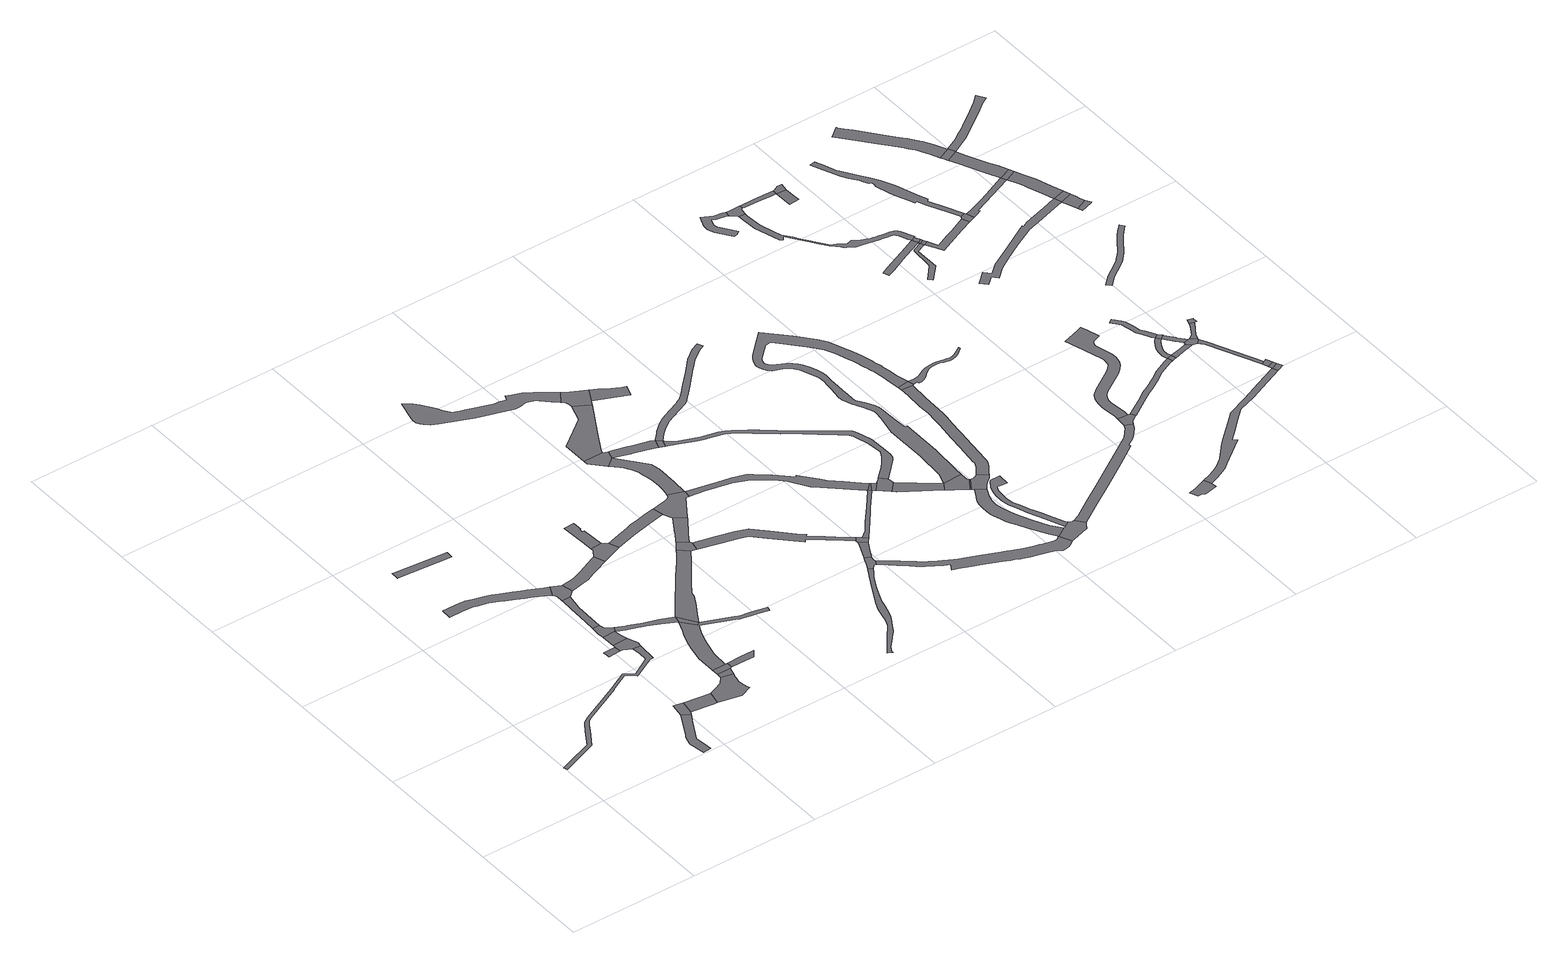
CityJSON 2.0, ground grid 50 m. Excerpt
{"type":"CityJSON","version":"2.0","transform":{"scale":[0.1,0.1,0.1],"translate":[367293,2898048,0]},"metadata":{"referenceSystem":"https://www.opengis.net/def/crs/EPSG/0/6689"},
"CityObjects":{
"road1":{"type":"Road","attributes":{"function":"9020","RoadStructureAttribute.sectionType":"1"},"geometry":[{"type":"MultiSurface","lod":"1","boundaries":[[[0,1,2,3,4,5,6,7,8,9,10,11,12,13,14,15,16,17,18,19,20,21,22,23,24,25,26,27,28,29,30]]]}]},
"road2":{"type":"Road","attributes":{"function":"9020","RoadStructureAttribute.sectionType":"1"},"geometry":[{"type":"MultiSurface","lod":"1","boundaries":[[[31,32,33,34,35,36,37,38,39,40,41,42,43,44,45]]]}]},
"road3":{"type":"Road","attributes":{"function":"9020","RoadStructureAttribute.sectionType":"9"},"geometry":[{"type":"MultiSurface","lod":"1","boundaries":[[[46,47,45,44,48,49]]]}]},
"road4":{"type":"Road","attributes":{"function":"9020","RoadStructureAttribute.sectionType":"1"},"geometry":[{"type":"MultiSurface","lod":"1","boundaries":[[[48,50,51,52,53,49]]]}]},
"road5":{"type":"Road","attributes":{"function":"9020","RoadStructureAttribute.sectionType":"1"},"geometry":[{"type":"MultiSurface","lod":"1","boundaries":[[[54,55,56,57,58,59,60,61,62,63,64,65,66,67,68,69,70,71,72,73,74,75,76,77,78,79,80,81,82,83,84]]]}]},
"road6":{"type":"Road","attributes":{"function":"9020","RoadStructureAttribute.sectionType":"9"},"geometry":[{"type":"MultiSurface","lod":"1","boundaries":[[[85,86,87,88,89,90]]]}]},
"road7":{"type":"Road","attributes":{"function":"9020","RoadStructureAttribute.sectionType":"9"},"geometry":[{"type":"MultiSurface","lod":"1","boundaries":[[[91,92,93,94]]]}]},
"road8":{"type":"Road","attributes":{"function":"9020","RoadStructureAttribute.sectionType":"9"},"geometry":[{"type":"MultiSurface","lod":"1","boundaries":[[[95,91,94,96,0,30,97,98,99]]]}]},
"road9":{"type":"Road","attributes":{"function":"9020","RoadStructureAttribute.sectionType":"1"},"geometry":[{"type":"MultiSurface","lod":"1","boundaries":[[[98,100,101,102,103,99]]]}]},
"road10":{"type":"Road","attributes":{"function":"9020","RoadStructureAttribute.sectionType":"9"},"geometry":[{"type":"MultiSurface","lod":"1","boundaries":[[[104,105,52,51,106,107,108,109,110,111,112,113,114,115,116,117,118,119]]]}]},
"road11":{"type":"Road","attributes":{"function":"9020","RoadStructureAttribute.sectionType":"9"},"geometry":[{"type":"MultiSurface","lod":"1","boundaries":[[[120,102,101,121,122,123,124,125,126]]]}]},
"road12":{"type":"Road","attributes":{"function":"9020","RoadStructureAttribute.sectionType":"1"},"geometry":[{"type":"MultiSurface","lod":"1","boundaries":[[[125,127,128,129,130,131,132,126]]]}]},
"road13":{"type":"Road","attributes":{"function":"9020","RoadStructureAttribute.sectionType":"1"},"geometry":[{"type":"MultiSurface","lod":"1","boundaries":[[[118,133,134,135,136,119]]]}]},
"road14":{"type":"Road","attributes":{"function":"9020","RoadStructureAttribute.sectionType":"9"},"geometry":[{"type":"MultiSurface","lod":"1","boundaries":[[[137,138,139,140,141,135,134,142]]]}]},
"road15":{"type":"Road","attributes":{"function":"9020","RoadStructureAttribute.sectionType":"9"},"geometry":[{"type":"MultiSurface","lod":"1","boundaries":[[[69,68,143,144,145,129,128,146,147]]]}]},
"road16":{"type":"Road","attributes":{"function":"9020","RoadStructureAttribute.sectionType":"1"},"geometry":[{"type":"MultiSurface","lod":"1","boundaries":[[[148,149,150,151,152,121,101,153,154,155,156,157,158,159]]]}]},
"road17":{"type":"Road","attributes":{"function":"9020","RoadStructureAttribute.sectionType":"9"},"geometry":[{"type":"MultiSurface","lod":"1","boundaries":[[[160,161,162,163,137,142]]]}]},
"road18":{"type":"Road","attributes":{"function":"9020","RoadStructureAttribute.sectionType":"1"},"geometry":[{"type":"MultiSurface","lod":"1","boundaries":[[[146,164,165,166,167,168,169,170,171,172,173,174,175,176,177,178,179,147]]]}]},
"road19":{"type":"Road","attributes":{"function":"9020","RoadStructureAttribute.sectionType":"9"},"geometry":[{"type":"MultiSurface","lod":"1","boundaries":[[[180,181,148,159]]]}]},
"road20":{"type":"Road","attributes":{"function":"9020","RoadStructureAttribute.sectionType":"1"},"geometry":[{"type":"MultiSurface","lod":"1","boundaries":[[[182,183,184,185,186,187,188,189,190,140,139,191,192,193,194,195,196,197,198,199,200,201,202,203,204,205,206,207,208,209,181,180,159]]]}]},
"road21":{"type":"Road","attributes":{"function":"9020","RoadStructureAttribute.sectionType":"9"},"geometry":[{"type":"MultiSurface","lod":"1","boundaries":[[[210,211,171,170,212,213,214,215,216,217]]]}]},
"road22":{"type":"Road","attributes":{"function":"9020","RoadStructureAttribute.sectionType":"1"},"geometry":[{"type":"MultiSurface","lod":"1","boundaries":[[[218,219,220,221,222,223,224,225,226,227,228,148,181,229,230,231,232,233,234,235,236,237,238,239]]]}]},
"road23":{"type":"Road","attributes":{"function":"9020","RoadStructureAttribute.sectionType":"9"},"geometry":[{"type":"MultiSurface","lod":"1","boundaries":[[[240,241,242,243,244,245,246,210,217]]]}]},
"road24":{"type":"Road","attributes":{"function":"9020","RoadStructureAttribute.sectionType":"1"},"geometry":[{"type":"MultiSurface","lod":"1","boundaries":[[[247,248,249,250,251,252,253,254,255,256,216,215]]]}]},
"road25":{"type":"Road","attributes":{"function":"9020","RoadStructureAttribute.sectionType":"9"},"geometry":[{"type":"MultiSurface","lod":"1","boundaries":[[[257,258,259,218,239,260]]]}]},
"road26":{"type":"Road","attributes":{"function":"9020","RoadStructureAttribute.sectionType":"1"},"geometry":[{"type":"MultiSurface","lod":"1","boundaries":[[[261,262,263,264,259,258,265,266,267]]]}]},
"road27":{"type":"Road","attributes":{"function":"9020","RoadStructureAttribute.sectionType":"1"},"geometry":[{"type":"MultiSurface","lod":"1","boundaries":[[[268,269,270,271,272,273,274,275,276,277,278,279,280,281,282,283,284,285,286,287,288,289,290,291,292,293,294,295,296,297,298,299,300,301,302,303]]]}]},
"road28":{"type":"Road","attributes":{"function":"9020","RoadStructureAttribute.sectionType":"9"},"geometry":[{"type":"MultiSurface","lod":"1","boundaries":[[[304,305,306,307,308,250,249,261,267,309,310,311,312]]]}]},
"road29":{"type":"Road","attributes":{"function":"9020","RoadStructureAttribute.sectionType":"1"},"geometry":[{"type":"MultiSurface","lod":"1","boundaries":[[[313,314,315,316,317,318,319,320,321,322,323,324,325,326,327,328,329,330,331,332,333,334,257,260]]]}]},
"road30":{"type":"Road","attributes":{"function":"9020","RoadStructureAttribute.sectionType":"9"},"geometry":[{"type":"MultiSurface","lod":"1","boundaries":[[[335,336,337,338,339,340]]]}]},
"road31":{"type":"Road","attributes":{"function":"9020","RoadStructureAttribute.sectionType":"1"},"geometry":[{"type":"MultiSurface","lod":"1","boundaries":[[[341,342,343,344,345,346,347,348,349,350,351,352,353,354,355,356,357,358,359,360,361,362,363,364,365,366,367,368,369,370,371,372,373,374,375]]]}]},
"road32":{"type":"Road","attributes":{"function":"9020","RoadStructureAttribute.sectionType":"1"},"geometry":[{"type":"MultiSurface","lod":"1","boundaries":[[[376,377,378,379,337,336,380,381,382,383,384,385,386,387,388,389,390,391,392,393,394,395,396,312,311,397]]]}]},
"road33":{"type":"Road","attributes":{"function":"9020","RoadStructureAttribute.sectionType":"9"},"geometry":[{"type":"MultiSurface","lod":"1","boundaries":[[[302,398,399,400,401,402,403,404,405,406,407,408,303]]]}]},
"road34":{"type":"Road","attributes":{"function":"9020","RoadStructureAttribute.sectionType":"1"},"geometry":[{"type":"MultiSurface","lod":"1","boundaries":[[[409,410,411,412,340,339,413,414,415]]]}]},
"road35":{"type":"Road","attributes":{"function":"9020","RoadStructureAttribute.sectionType":"1"},"geometry":[{"type":"MultiSurface","lod":"1","boundaries":[[[416,417,418,419,420,338,337,421,422,423,424,425]]]}]},
"road36":{"type":"Road","attributes":{"function":"9020","RoadStructureAttribute.sectionType":"1"},"geometry":[{"type":"MultiSurface","lod":"1","boundaries":[[[426,427,405,404,428,429,430,431]]]}]},
"road37":{"type":"Road","attributes":{"function":"9020","RoadStructureAttribute.sectionType":"9"},"geometry":[{"type":"MultiSurface","lod":"1","boundaries":[[[432,433,325,324,426,431,434,435]]]}]},
"road38":{"type":"Road","attributes":{"function":"9020","RoadStructureAttribute.sectionType":"9"},"geometry":[{"type":"MultiSurface","lod":"1","boundaries":[[[436,437,425,424,438,439]]]}]},
"road39":{"type":"Road","attributes":{"function":"9020","RoadStructureAttribute.sectionType":"9"},"geometry":[{"type":"MultiSurface","lod":"1","boundaries":[[[440,441,442,443,375,374,444,445,409,415]]]}]},
"road40":{"type":"Road","attributes":{"function":"9020","RoadStructureAttribute.sectionType":"1"},"geometry":[{"type":"MultiSurface","lod":"1","boundaries":[[[446,447,448,449,450,451,452,453,454,455,456,457,458,459,460,461,462,311,310,463,464,465,466,467,468,469,470,471,472,473,474]]]}]},
"road41":{"type":"Road","attributes":{"function":"9020","RoadStructureAttribute.sectionType":"1"},"geometry":[{"type":"MultiSurface","lod":"1","boundaries":[[[475,476,477,478,479,480,446,481,482,483,484,485,486,432,435]]]}]},
"road42":{"type":"Road","attributes":{"function":"9020","RoadStructureAttribute.sectionType":"1"},"geometry":[{"type":"MultiSurface","lod":"1","boundaries":[[[487,488,489,490,491,492,442,441]]]}]},
"road43":{"type":"Road","attributes":{"function":"9020","RoadStructureAttribute.sectionType":"1"},"geometry":[{"type":"MultiSurface","lod":"1","boundaries":[[[493,494,495,496,497,498,499,500,501,502,503,504,505,506,507,508,509,510,511,512,513,514,515,516,517,402,401,518,519,520,521,522,523,524,525,526,527,528,529,530,531,532,533,534,535,536,537,538,539,540,541,542,543,544,545,546]]]}]},
"road44":{"type":"Road","attributes":{"function":"9020","RoadStructureAttribute.sectionType":"1"},"geometry":[{"type":"MultiSurface","lod":"1","boundaries":[[[547,548,549,550,551,552,553,554,555,556,557,558,559,560,561,562,563,564,565,566,567,568,569,570,571,572,573,574,575,576,577,436,439,578,579,580,581,582,583,584,585,586,587,588,589,590,591,592,593,594,595,596,597,598,599,600,601,602,603,604,605,606,607,608,609,610]]]}]},
"road45":{"type":"Road","attributes":{"function":"9020","RoadStructureAttribute.sectionType":"9"},"geometry":[{"type":"MultiSurface","lod":"1","boundaries":[[[447,446,480,611,612]]]}]},
"road46":{"type":"Road","attributes":{"function":"9020","RoadStructureAttribute.sectionType":"1"},"geometry":[{"type":"MultiSurface","lod":"1","boundaries":[[[611,613,614,612]]]}]},
"road47":{"type":"Road","attributes":{"function":"9020","RoadStructureAttribute.sectionType":"1"},"geometry":[{"type":"MultiSurface","lod":"1","boundaries":[[[436,615,616,617,618,619,620,621,622,623,624,625,626,627,628,629,630,631,632,633,634,635,636,637,638,639,640,641,642,643,644,645,646,647,648,649,437]]]}]},
"road48":{"type":"Road","attributes":{"function":"9020","RoadStructureAttribute.sectionType":"9"},"geometry":[{"type":"MultiSurface","lod":"1","boundaries":[[[650,651,614,613,652,653,610,609]]]}]},
"road49":{"type":"Road","attributes":{"function":"9020","RoadStructureAttribute.sectionType":"1"},"geometry":[{"type":"MultiSurface","lod":"1","boundaries":[[[654,653,652,655,656,657,658]]]}]},
"road50":{"type":"Road","attributes":{"function":"9020","RoadStructureAttribute.sectionType":"1"},"geometry":[{"type":"MultiSurface","lod":"1","boundaries":[[[659,660,661,662,663,664,665,666,667,668,669,670,671,672,673,674,675,676,677,678,679,680,681,682,683,684,685,686,687,688,689,690,691,493]]]}]},
"road51":{"type":"Road","attributes":{"function":"9020","RoadStructureAttribute.sectionType":"9"},"geometry":[{"type":"MultiSurface","lod":"1","boundaries":[[[692,693,694,695,658,657,696,697,698]]]}]},
"road52":{"type":"Road","attributes":{"function":"9020","RoadStructureAttribute.sectionType":"1"},"geometry":[{"type":"MultiSurface","lod":"1","boundaries":[[[697,699,700,698]]]}]},
"road53":{"type":"Road","attributes":{"function":"9020","RoadStructureAttribute.sectionType":"9"},"geometry":[{"type":"MultiSurface","lod":"1","boundaries":[[[701,702,703,704,705,706,707,708,709,710,711,659,493,546]]]}]},
"road54":{"type":"Road","attributes":{"function":"9020","RoadStructureAttribute.sectionType":"9"},"geometry":[{"type":"MultiSurface","lod":"1","boundaries":[[[708,712,713,714,715,716,717,718,719,720,721,722,723,724,725,726,727,728,729,730,731,732,733,734,735,736,737,738,709]]]}]},
"road55":{"type":"Road","attributes":{"function":"9020","RoadStructureAttribute.sectionType":"9"},"geometry":[{"type":"MultiSurface","lod":"1","boundaries":[[[669,668,739,740,741,742,743,744,745,746,747,748,749,700,699,750]]]}]},
"road56":{"type":"Road","attributes":{"function":"9020","RoadStructureAttribute.sectionType":"1"},"geometry":[{"type":"MultiSurface","lod":"1","boundaries":[[[695,751,752,753,754,755,756,757,758,759,760,761,762,763,764,765,766,767,768,769,770,771,772,773,774,775,776,777,778,779,780,781,782,783,784,785,786,787,788,789,790,791,792,793,794,795,796,797,798,799,800,801,802,803,804,805,806,807,808,809,810,811,812,813,814,815,816,817,818,819,820,821,822,823,824,825,826,827,828,829,830,831,832,833,834,835,836,837,838,839,840,841,842,843,844,845,658]]]}]},
"road57":{"type":"Road","attributes":{"function":"9020","RoadStructureAttribute.sectionType":"1"},"geometry":[{"type":"MultiSurface","lod":"1","boundaries":[[[846,847,848,849,850,851,852,853,854,855,856,857,858,859,860,861,862,863,864,865,866,867,868,869,870,871,872,873,874,875,876,744,743]]]}]},
"road58":{"type":"Road","attributes":{"function":"9020","RoadStructureAttribute.sectionType":"9"},"geometry":[{"type":"MultiSurface","lod":"1","boundaries":[[[861,877,800,799,878,862]]]}]},
"road59":{"type":"Road","attributes":{"function":"9020","RoadStructureAttribute.sectionType":"1"},"geometry":[{"type":"MultiSurface","lod":"1","boundaries":[[[879,880,881,882,883,884,885,886,887,888,889,890,891,892,893,894,895,896,706,705]]]}]},
"road60":{"type":"Road","attributes":{"function":"9020","RoadStructureAttribute.sectionType":"9"},"geometry":[{"type":"MultiSurface","lod":"1","boundaries":[[[897,898,899,900,901,902,903,904,905,906,907,908,909,910,911,912,913,914,915,916,917,918,919,920,921,922,923,924,925,926,927,928,929,930,931,932,800,877]]]}]},
"road61":{"type":"Road","attributes":{"function":"9020","RoadStructureAttribute.sectionType":"9"},"geometry":[{"type":"MultiSurface","lod":"1","boundaries":[[[933,934,935,936,937,938,939,940,941,942,943,944,945,946]]]}]},
"road62":{"type":"Road","attributes":{"function":"9020","RoadStructureAttribute.sectionType":"9"},"geometry":[{"type":"MultiSurface","lod":"1","boundaries":[[[947,948,949,888,887,950,951,952,953,954]]]}]},
"road63":{"type":"Road","attributes":{"function":"9020","RoadStructureAttribute.sectionType":"9"},"geometry":[{"type":"MultiSurface","lod":"1","boundaries":[[[955,956,957,958,959,960,961,962,963,964,965,966,967,968,969,970,971,972,973]]]}]},
"road64":{"type":"Road","attributes":{"function":"9020","RoadStructureAttribute.sectionType":"9"},"geometry":[{"type":"MultiSurface","lod":"1","boundaries":[[[974,975,976,977,978,979,980,981,982,955,973]]]}]},
"road65":{"type":"Road","attributes":{"function":"9020","RoadStructureAttribute.sectionType":"1"},"geometry":[{"type":"MultiSurface","lod":"1","boundaries":[[[947,983,984,985,986,987,988,989,990,991,992,993,994,995,996,997,998,999,1000,1001,1002,1003,1004,1005,1006,1007,1008,1009,1010,1011,1012,1013,1014,1015,1016,1017,1018,1019,1020,1021,1022,1023,948]]]}]},
"road66":{"type":"Road","attributes":{"function":"9020","RoadStructureAttribute.sectionType":"1"},"geometry":[{"type":"MultiSurface","lod":"1","boundaries":[[[1024,1025,1026,1027,1028,1029,1030,1031,1032,1033,954,953,1034,1035,1036,1037,1038,1039,1040,1041,1042,1043]]]}]},
"road67":{"type":"Road","attributes":{"function":"9020","RoadStructureAttribute.sectionType":"1"},"geometry":[{"type":"MultiSurface","lod":"1","boundaries":[[[945,1044,1045,1046,1047,1048,1049,1050,1051,1052,1053,1054,1055,1056,1057,1058,1059,1060,1061,1062,1063,1064,1065,1066,1067,1068,1069,1070,1071,1072,1073,1074,946]]]}]},
"road68":{"type":"Road","attributes":{"function":"9020","RoadStructureAttribute.sectionType":"1"},"geometry":[{"type":"MultiSurface","lod":"1","boundaries":[[[980,1075,1076,1077,1078,1079,1080,1081,1082,1083,981]]]}]},
"road69":{"type":"Road","attributes":{"function":"9020","RoadStructureAttribute.sectionType":"1"},"geometry":[{"type":"MultiSurface","lod":"1","boundaries":[[[1084,1085,1086,1087,1088,1089,1090,1091,1092,1093,1094,1095,1096,1097,1098,1099,1100,1101,1102,1103,1104,1105,1106,1107,1108,1109,1110,1111,1112,1113,1114,975,974,1115,1116,1117,1118,1119,1120,1121,1122,1123,1124,1125,1126,1127,1128,1129,1130,1131,1132,1133,1134,1135,1136,1137,1138,1139,1140,1141,1142,1143,1144,1145,1146]]]}]},
"road70":{"type":"Road","attributes":{"function":"9020","RoadStructureAttribute.sectionType":"9"},"geometry":[{"type":"MultiSurface","lod":"1","boundaries":[[[1147,1148,1149,1150,1151,1152,1153,1154,1155,1156,1157,1145]]]}]},
"road71":{"type":"Road","attributes":{"function":"9020","RoadStructureAttribute.sectionType":"9"},"geometry":[{"type":"MultiSurface","lod":"1","boundaries":[[[1158,1159,1160,1161,1162,1163,1164,1165,1166,1167,1168,1169,1170]]]}]},
"road72":{"type":"Road","attributes":{"function":"9020","RoadStructureAttribute.sectionType":"9"},"geometry":[{"type":"MultiSurface","lod":"1","boundaries":[[[1079,1171,1172,1173,1174,1175]]]}]},
"road73":{"type":"Road","attributes":{"function":"9020","RoadStructureAttribute.sectionType":"9"},"geometry":[{"type":"MultiSurface","lod":"1","boundaries":[[[1176,1080,1079,1175,1177,1178]]]}]},
"road74":{"type":"Road","attributes":{"function":"9020","RoadStructureAttribute.sectionType":"9"},"geometry":[{"type":"MultiSurface","lod":"1","boundaries":[[[1024,1043,1179,1180,1181]]]}]},
"road75":{"type":"Road","attributes":{"function":"9020","RoadStructureAttribute.sectionType":"1"},"geometry":[{"type":"MultiSurface","lod":"1","boundaries":[[[1146,1145,1157,1182]]]}]},
"road76":{"type":"Road","attributes":{"function":"9020","RoadStructureAttribute.sectionType":"1"},"geometry":[{"type":"MultiSurface","lod":"1","boundaries":[[[1183,1182,1157,1184,1185,1170]]]}]},
"road77":{"type":"Road","attributes":{"function":"9020","RoadStructureAttribute.sectionType":"9"},"geometry":[{"type":"MultiSurface","lod":"1","boundaries":[[[1169,1186,1183,1170]]]}]},
"road78":{"type":"Road","attributes":{"function":"9020","RoadStructureAttribute.sectionType":"9"},"geometry":[{"type":"MultiSurface","lod":"1","boundaries":[[[1024,1181,1187,1188,1189,1190,1191,1192,1193,1194,1195,1196,1197,1198,1199,1200,1201,1202,1203,1204,1205,1206]]]}]},
"road79":{"type":"Road","attributes":{"function":"9020","RoadStructureAttribute.sectionType":"9"},"geometry":[{"type":"MultiSurface","lod":"1","boundaries":[[[1207,1208,1209,1210,1211,1212,1213,1214,1215,1216,1217,1218,1219,1220,1221,1197,1222]]]}]},
"road80":{"type":"Road","attributes":{"function":"9020","RoadStructureAttribute.sectionType":"1"},"geometry":[{"type":"MultiSurface","lod":"1","boundaries":[[[1223,1224,1181,1180,1225,1226,1227,1228]]]}]},
"road81":{"type":"Road","attributes":{"function":"9020","RoadStructureAttribute.sectionType":"9"},"geometry":[{"type":"MultiSurface","lod":"1","boundaries":[[[1197,1196,1229,1222]]]}]},
"road82":{"type":"Road","attributes":{"function":"9020","RoadStructureAttribute.sectionType":"1"},"geometry":[{"type":"MultiSurface","lod":"1","boundaries":[[[1230,1231,1232,1233,1234,1235,1236,1237,1238,1239,1240,1186,1169]]]}]},
"road83":{"type":"Road","attributes":{"function":"9020","RoadStructureAttribute.sectionType":"9"},"geometry":[{"type":"MultiSurface","lod":"1","boundaries":[[[1241,1242,1243,1244,1245,1246,1247,1248,1229,1196,1249,1250]]]}]},
"road84":{"type":"Road","attributes":{"function":"9020","RoadStructureAttribute.sectionType":"9"},"geometry":[{"type":"MultiSurface","lod":"1","boundaries":[[[1243,1228,1227,1251,1252,1253,1254,1244]]]}]},
"road85":{"type":"Road","attributes":{"function":"9020","RoadStructureAttribute.sectionType":"1"},"geometry":[{"type":"MultiSurface","lod":"1","boundaries":[[[1251,1255,1256,1257,1258,1252]]]}]},
"road86":{"type":"Road","attributes":{"function":"9020","RoadStructureAttribute.sectionType":"1"},"geometry":[{"type":"MultiSurface","lod":"1","boundaries":[[[1259,1260,1261,1254,1253,1262,1263,1264,1265]]]}]},
"road87":{"type":"Road","attributes":{"function":"9020","RoadStructureAttribute.sectionType":"1"},"geometry":[{"type":"MultiSurface","lod":"1","boundaries":[[[1266,1267,1268,1269,1270,1271,1272,1273,1274,1275,1276,1277,1278,1279,1280,1281,1282,1283,1284,1285,1286,1287,1288,1289,1290,1291,1292,1293,1294,1295,1296,1297,1298,1299,1300,1301,1302,1303,1304,1305]]]}]},
"road88":{"type":"Road","attributes":{"function":"9020","RoadStructureAttribute.sectionType":"9"},"geometry":[{"type":"MultiSurface","lod":"1","boundaries":[[[1306,1307,1257,1256,1308,1309]]]}]},
"road89":{"type":"Road","attributes":{"function":"9020","RoadStructureAttribute.sectionType":"1"},"geometry":[{"type":"MultiSurface","lod":"1","boundaries":[[[1308,1310,1057,1311,1312,1309]]]}]},
"road90":{"type":"Road","attributes":{"function":"9020","RoadStructureAttribute.sectionType":"9"},"geometry":[{"type":"MultiSurface","lod":"1","boundaries":[[[1057,1056,1313,1314,1315,1311]]]}]},
"road91":{"type":"Road","attributes":{"function":"9020","RoadStructureAttribute.sectionType":"9"},"geometry":[{"type":"MultiSurface","lod":"1","boundaries":[[[1316,1317,1318,1319,1320,1259,1265]]]}]},
"road92":{"type":"Road","attributes":{"function":"9020","RoadStructureAttribute.sectionType":"9"},"geometry":[{"type":"MultiSurface","lod":"1","boundaries":[[[1321,1322,1323,1324,1325,1326,1327,1328,1329,1330,1331,1332,1333,1334,1335,1336,1337,1338,1339,1340,1341,1342,1343,1344,1345]]]}]},
"road93":{"type":"Road","attributes":{"function":"9020","RoadStructureAttribute.sectionType":"9"},"geometry":[{"type":"MultiSurface","lod":"1","boundaries":[[[1234,1346,1347,1348,1266,1305,1235]]]}]},
"road94":{"type":"Road","attributes":{"function":"9020","RoadStructureAttribute.sectionType":"1"},"geometry":[{"type":"MultiSurface","lod":"1","boundaries":[[[1349,1350,1351,1352,1347,1346,1353,1354,1355,1356,1357,1358,1359,1360]]]}]},
"road95":{"type":"Road","attributes":{"function":"9020","RoadStructureAttribute.sectionType":"1"},"geometry":[{"type":"MultiSurface","lod":"1","boundaries":[[[1361,1362,1363,1364,1365,1366,1367,1368,1369,1370,1371,1372,1373,1374,1375,1376,1377,1378,1379,1380,1381,1382,1383,1384,1385,1386]]]}]},
"road96":{"type":"Road","attributes":{"function":"9020","RoadStructureAttribute.sectionType":"1"},"geometry":[{"type":"MultiSurface","lod":"1","boundaries":[[[1387,1388,1389,1390,1391,1392,1393,1394,1395,1396,1397,1398,1399,1400,1401,1402,1403,1404,1405,1406,1407,1408,1409,1410,1411,1412]]]}]},
"road97":{"type":"Road","attributes":{"function":"9020","RoadStructureAttribute.sectionType":"9"},"geometry":[{"type":"MultiSurface","lod":"1","boundaries":[[[1412,1411,1413,1414,1415]]]}]},
"road98":{"type":"Road","attributes":{"function":"9020","RoadStructureAttribute.sectionType":"1"},"geometry":[{"type":"MultiSurface","lod":"1","boundaries":[[[1414,1416,1417,1418,1419,1359,1420,1421,1422,1423,1424,1425,1426,1415]]]}]},
"road99":{"type":"Road","attributes":{"function":"9020","RoadStructureAttribute.sectionType":"9"},"geometry":[{"type":"MultiSurface","lod":"1","boundaries":[[[1359,1358,1427,1420]]]}]},
"road100":{"type":"Road","attributes":{"function":"9020","RoadStructureAttribute.sectionType":"1"},"geometry":[{"type":"MultiSurface","lod":"1","boundaries":[[[1344,1428,1429,1430,1431,1427,1358,1432,1433,1434,1435,1436,1437]]]}]},
"road101":{"type":"Road","attributes":{"function":"9020","RoadStructureAttribute.sectionType":"9"},"geometry":[{"type":"MultiSurface","lod":"1","boundaries":[[[1344,1343,1438,1428]]]}]},
"road102":{"type":"Road","attributes":{"function":"9020","RoadStructureAttribute.sectionType":"1"},"geometry":[{"type":"MultiSurface","lod":"1","boundaries":[[[1439,1440,1441,1442,1443,1444,1438,1343,1445]]]}]},
"road103":{"type":"Road","attributes":{"function":"9020","RoadStructureAttribute.sectionType":"9"},"geometry":[{"type":"MultiSurface","lod":"1","boundaries":[[[1442,1441,1446,1447,1448]]]}]},
"road104":{"type":"Road","attributes":{"function":"9020","RoadStructureAttribute.sectionType":"1"},"geometry":[{"type":"MultiSurface","lod":"1","boundaries":[[[1449,1450,1451,1452,1453,1454,1455,1456,1457,1412,1415,1458,1459,1460,1461,1462,1463,1464,1465,1466,1467,1468]]]}]}
},
"vertices":[
[564,589,0],[568,555,0],[566,520,0],[491,476,0],[458,503,0],[433,490,0],[378,462,0],[226,387,0],[200,371,0],[199,370,0],[197,367,0],[175,333,0],[135,271,0],[31,231,0],[1,220,0],[6,206,0],[36,217,0],[145,259,0],[188,325,0],[204,350,0],[210,359,0],[217,368,0],[231,377,0],[383,452,0],[382,453,0],[433,479,0],[457,491,0],[490,464,0],[576,510,0],[589,510,0],[595,586,0],
[429,116,0],[425,110,0],[419,97,0],[416,89,0],[414,84,0],[413,79,0],[412,75,0],[412,71,0],[421,7,0],[452,10,0],[449,44,0],[445,81,0],[486,153,0],[510,193,0],[480,211,0],
[506,263,0],[489,265,0],[517,205,0],[526,259,0],
[604,193,0],[617,192,0],[628,243,0],[585,250,0],
[195,1089,0],[218,1089,0],[230,1089,0],[254,1088,0],[274,1085,0],[291,1081,0],[328,1071,0],[372,1052,0],[379,1048,0],[411,1034,0],[439,1020,0],[448,1016,0],[467,1006,0],[499,990,0],[521,977,0],[540,1018,0],[523,1026,0],[472,1050,0],[464,1054,0],[440,1065,0],[427,1071,0],[387,1089,0],[362,1100,0],[339,1108,0],[297,1120,0],[272,1127,0],[264,1128,0],[253,1129,0],[230,1130,0],[179,1129,0],[178,1089,0],
[168,1359,0],[377,1341,0],[379,1371,0],[168,1389,0],[165,1390,0],[165,1359,0],
[521,632,0],[474,629,0],[475,601,0],[523,605,0],
[523,633,0],[533,605,0],[597,606,0],[582,645,0],[523,643,0],
[575,674,0],[571,699,0],[521,697,0],[522,680,0],
[685,267,0],[651,253,0],[618,191,0],[707,173,0],[751,192,0],[749,196,0],[747,202,0],[745,209,0],[744,217,0],[743,224,0],[742,230,0],[742,243,0],[745,258,0],[746,264,0],[751,281,0],[707,293,0],
[520,721,0],[582,717,0],[570,724,0],[562,731,0],[554,740,0],[549,755,0],[522,756,0],
[553,873,0],[564,935,0],[530,935,0],[530,930,0],[528,883,0],[524,797,0],
[753,289,0],[759,311,0],[707,311,0],[707,302,0],
[768,339,0],[763,338,0],[760,338,0],[707,338,0],[707,327,0],[769,316,0],
[527,970,0],[529,965,0],[530,960,0],[588,957,0],[579,1000,0],
[779,641,0],[727,661,0],[676,679,0],[625,698,0],[620,700,0],[587,691,0],[608,683,0],[613,681,0],[622,677,0],[672,659,0],[718,641,0],[772,611,0],
[823,315,0],[859,313,0],[880,342,0],[826,341,0],
[600,959,0],[638,967,0],[666,972,0],[696,986,0],[725,998,0],[762,1014,0],[770,1017,0],[755,1059,0],[745,1055,0],[717,1043,0],[698,1034,0],[666,1020,0],[652,1014,0],[640,1010,0],[627,1006,0],[613,1004,0],
[812,561,0],[824,570,0],
[754,567,0],[746,549,0],[739,532,0],[727,497,0],[721,474,0],[713,440,0],[709,414,0],[707,377,0],[707,344,0],[765,409,0],[773,441,0],[779,466,0],[789,498,0],[798,522,0],[805,537,0],[814,556,0],[931,510,0],[944,503,0],[956,500,0],[982,495,0],[1011,490,0],[1051,480,0],[1055,496,0],[1014,506,0],[985,511,0],[959,515,0],[950,518,0],[938,524,0],
[773,1099,0],[773,1086,0],[785,1023,0],[802,1029,0],[843,1045,0],[853,1049,0],[836,1086,0],[817,1101,0],
[995,923,0],[991,917,0],[986,909,0],[961,874,0],[931,839,0],[913,817,0],[900,800,0],[869,759,0],[851,737,0],[827,705,0],[821,698,0],[839,596,0],[845,606,0],[869,646,0],[895,691,0],[899,709,0],[907,721,0],[923,743,0],[954,785,0],[1000,847,0],[1030,890,0],[1030,891,0],
[811,1188,0],[804,1188,0],[804,1204,0],[809,1204,0],[807,1241,0],[766,1238,0],[770,1145,0],
[929,1071,0],[1008,1089,0],[1073,1102,0],[1065,1145,0],[1033,1140,0],[991,1129,0],[953,1121,0],[938,1117,0],[919,1111,0],[907,1107,0],
[1061,923,0],[1055,931,0],[1019,956,0],[1051,885,0],
[1089,1067,0],[1046,999,0],[1043,994,0],[1024,964,0],[1077,965,0],[1126,1035,0],[1129,1040,0],
[1425,427,0],[1397,377,0],[1355,300,0],[1342,268,0],[1334,235,0],[1327,206,0],[1316,181,0],[1275,130,0],[1245,90,0],[1234,75,0],[1227,64,0],[1243,54,0],[1244,62,0],[1248,71,0],[1255,82,0],[1256,83,0],[1275,105,0],[1302,133,0],[1306,138,0],[1314,148,0],[1320,157,0],[1327,169,0],[1347,202,0],[1351,210,0],[1358,228,0],[1370,267,0],[1373,280,0],[1376,295,0],[1387,319,0],[1401,353,0],[1411,375,0],[1429,407,0],[1437,418,0],[1448,433,0],[1461,453,0],[1444,462,0],
[1142,1163,0],[1128,1157,0],[1120,1155,0],[1111,1153,0],[1087,1149,0],[1188,1127,0],[1201,1126,0],[1205,1155,0],[1148,1176,0],
[1134,864,0],[1200,848,0],[1232,837,0],[1275,791,0],[1300,765,0],[1338,726,0],[1363,701,0],[1372,712,0],[1391,698,0],[1427,668,0],[1475,627,0],[1500,604,0],[1512,619,0],[1488,639,0],[1432,685,0],[1386,724,0],[1391,730,0],[1366,754,0],[1303,819,0],[1256,869,0],[1212,885,0],[1143,902,0],
[1033,1467,0],[1083,1416,0],[1118,1444,0],[1128,1478,0],[1109,1484,0],[1033,1484,0],
[1158,1850,0],[1121,1879,0],[1088,1899,0],[1056,1912,0],[1033,1920,0],[1025,1902,0],[997,1907,0],[979,1910,0],[882,1942,0],[868,1947,0],[840,1957,0],[820,1985,0],[810,2006,0],[777,2053,0],[762,2070,0],[733,2093,0],[713,2021,0],[710,2002,0],[712,1984,0],[718,1970,0],[726,1962,0],[743,1947,0],[768,1934,0],[885,1887,0],[1020,1846,0],[1028,1845,0],[1041,1846,0],[1052,1848,0],[1064,1850,0],[1077,1849,0],[1101,1840,0],[1110,1832,0],[1138,1804,0],[1160,1782,0],[1191,1826,0],
[1208,1219,0],[1209,1303,0],[1208,1306,0],[1202,1338,0],[1098,1400,0],[1110,1387,0],[1119,1376,0],[1126,1367,0],[1131,1358,0],[1136,1347,0],[1140,1337,0],[1144,1328,0],[1146,1317,0],[1148,1307,0],[1150,1294,0],[1154,1271,0],[1155,1257,0],[1155,1231,0],[1153,1206,0],[1151,1191,0],[1148,1177,0],[1205,1158,0],
[1469,461,0],[1474,464,0],[1478,465,0],[1481,464,0],[1489,481,0],[1489,495,0],[1491,504,0],[1469,514,0],[1464,504,0],[1457,488,0],[1450,474,0],
[1176,1743,0],[1153,1674,0],[1100,1634,0],[1033,1584,0],[1118,1505,0],[1163,1585,0],[1235,1709,0],
[1275,1440,0],[1255,1445,0],[1209,1457,0],[1198,1460,0],[1145,1474,0],[1183,1424,0],[1188,1423,0],[1236,1409,0],[1277,1396,0],[1289,1431,0],
[1503,593,0],[1491,563,0],[1496,513,0],[1508,536,0],[1520,559,0],[1529,572,0],
[1529,605,0],[1527,607,0],[1531,575,0],[1545,592,0],
[1307,1415,0],[1290,1432,0],[1279,1395,0],[1298,1388,0],
[1245,1727,0],[1247,1729,0],[1274,1780,0],[1205,1816,0],[1172,1769,0],[1176,1757,0],
[1694,795,0],[1721,822,0],[1721,823,0],[1701,842,0],[1658,884,0],[1618,920,0],[1603,941,0],[1553,1002,0],[1547,996,0],[1490,1052,0],[1440,1093,0],[1436,1097,0],[1424,1105,0],[1401,1114,0],[1372,1120,0],[1324,1130,0],[1208,1155,0],[1259,1118,0],[1359,1099,0],[1409,1078,0],[1421,1070,0],[1440,1056,0],[1475,1031,0],[1482,1026,0],[1511,992,0],[1554,925,0],[1579,901,0],[1653,833,0],[1692,797,0],
[1574,628,0],[1584,639,0],[1588,644,0],[1646,716,0],[1703,786,0],[1704,787,0],[1692,792,0],[1638,727,0],[1587,665,0],[1577,653,0],[1564,636,0],[1558,629,0],
[1317,1698,0],[1370,1676,0],[1387,1719,0],[1371,1726,0],[1324,1751,0],[1303,1765,0],
[2055,219,0],[2053,218,0],[2041,208,0],[2028,208,0],[1983,221,0],[1978,223,0],[1955,229,0],[1930,236,0],[1906,244,0],[1902,246,0],[1883,254,0],[1871,259,0],[1845,270,0],[1844,270,0],[1792,293,0],[1736,316,0],[1709,326,0],[1704,329,0],[1669,348,0],[1644,362,0],[1630,371,0],[1618,378,0],[1596,396,0],[1580,409,0],[1554,431,0],[1484,462,0],[1491,456,0],[1512,436,0],[1533,417,0],[1537,413,0],[1564,390,0],[1580,376,0],[1604,358,0],[1631,340,0],[1657,325,0],[1679,315,0],[1664,290,0],[1686,282,0],[1717,269,0],[1772,247,0],[1825,224,0],[1852,213,0],[1864,208,0],[1882,200,0],[1888,197,0],[1915,188,0],[1942,181,0],[1969,173,0],[2004,163,0],[2022,149,0],[2037,152,0],[2051,156,0],[2066,165,0],[2077,173,0],
[1834,851,0],[1858,874,0],[1863,881,0],[1866,886,0],[1869,895,0],[1870,906,0],[1870,934,0],[1868,1004,0],[1858,1043,0],[1852,1061,0],[1848,1070,0],[1843,1079,0],[1835,1087,0],[1825,1094,0],[1815,1101,0],[1806,1108,0],[1768,1137,0],[1732,1164,0],[1686,1199,0],[1654,1224,0],[1644,1232,0],[1600,1270,0],[1570,1291,0],[1554,1302,0],[1531,1318,0],[1525,1322,0],[1505,1333,0],[1485,1341,0],[1422,1356,0],[1343,1386,0],[1310,1413,0],[1306,1385,0],[1341,1371,0],[1392,1350,0],[1417,1341,0],[1431,1337,0],[1447,1333,0],[1476,1327,0],[1489,1324,0],[1504,1318,0],[1514,1312,0],[1527,1303,0],[1529,1302,0],[1573,1268,0],[1593,1251,0],[1644,1211,0],[1665,1196,0],[1743,1134,0],[1794,1092,0],[1802,1085,0],[1811,1078,0],[1817,1072,0],[1822,1066,0],[1826,1060,0],[1829,1053,0],[1834,1037,0],[1845,998,0],[1852,936,0],[1840,912,0],[1820,886,0],[1806,869,0],[1790,854,0],[1763,828,0],[1786,804,0],
[1705,789,0],[1725,820,0],
[1715,780,0],[1742,809,0],
[1334,1443,0],[1351,1459,0],[1367,1472,0],[1387,1485,0],[1412,1497,0],[1450,1512,0],[1483,1528,0],[1500,1539,0],[1514,1553,0],[1518,1557,0],[1554,1594,0],[1585,1626,0],[1617,1660,0],[1622,1665,0],[1650,1695,0],[1693,1726,0],[1719,1739,0],[1709,1760,0],[1679,1745,0],[1636,1713,0],[1590,1665,0],[1541,1614,0],[1501,1574,0],[1492,1565,0],[1485,1560,0],[1476,1555,0],[1463,1548,0],[1427,1533,0],[1397,1520,0],[1381,1512,0],[1368,1504,0],[1352,1492,0],[1339,1481,0],[1323,1467,0],[1317,1460,0],
[1757,822,0],[1744,811,0],[1756,744,0],[1787,779,0],
[1847,730,0],[1768,732,0],[1837,686,0],[1899,644,0],[1919,673,0],
[2095,245,0],[2064,285,0],[2036,343,0],[2009,402,0],[1994,453,0],[1989,481,0],[1992,507,0],[2000,532,0],[2001,535,0],[2016,565,0],[1983,587,0],[1974,573,0],[1963,554,0],[1962,552,0],[1955,541,0],[1951,531,0],[1948,523,0],[1946,513,0],[1945,502,0],[1943,488,0],[1943,472,0],[1944,457,0],[1946,445,0],[1948,435,0],[1951,422,0],[1957,405,0],[1963,389,0],[1970,374,0],[1973,367,0],[1984,344,0],[2001,312,0],[2036,249,0],[2054,222,0],
[1996,643,0],[1995,647,0],[1994,675,0],[1994,677,0],[1926,625,0],[1969,596,0],[1999,640,0],
[1973,594,0],[2002,638,0],
[2086,174,0],[2152,195,0],[2153,196,0],[2166,214,0],[2172,223,0],[2147,255,0],[2136,255,0],[2127,261,0],[2103,248,0],[2101,245,0],[2099,244,0],
[2118,271,0],[2093,329,0],[2084,352,0],[2070,383,0],[2068,387,0],[2052,431,0],[2041,457,0],[2037,489,0],[2039,517,0],[2042,536,0],[2047,550,0],[2053,553,0],[2064,553,0],[2089,549,0],[2092,594,0],[2056,594,0],[2050,592,0],[2047,587,0],[2032,566,0],[2023,541,0],[2019,520,0],[2017,488,0],[2022,452,0],[2034,424,0],[2050,380,0],[2075,321,0],[2099,263,0],
[2017,566,0],[2029,584,0],[2049,601,0],[2056,606,0],[2067,621,0],[2033,646,0],[2028,642,0],[2021,639,0],[2018,638,0],[2013,637,0],[2007,637,0],[1981,589,0],
[1996,717,0],[2004,833,0],[2005,992,0],[1995,992,0],[1994,1045,0],[1991,1106,0],[1990,1127,0],[1984,1143,0],[1969,1171,0],[1950,1205,0],[1947,1219,0],[1948,1247,0],[1948,1275,0],[1949,1298,0],[1950,1340,0],[1951,1371,0],[1950,1391,0],[1944,1415,0],[1934,1439,0],[1923,1461,0],[1913,1475,0],[1901,1488,0],[1884,1498,0],[1856,1514,0],[1837,1524,0],[1831,1532,0],[1826,1544,0],[1828,1558,0],[1830,1561,0],[1834,1568,0],[1883,1615,0],[1887,1617,0],[1895,1619,0],[1904,1620,0],[1913,1617,0],[1993,1529,0],[2014,1503,0],[2029,1480,0],[2042,1455,0],[2049,1435,0],[2059,1406,0],[2070,1373,0],[2082,1325,0],[2082,1324,0],[2088,1296,0],[2090,1290,0],[2096,1249,0],[2099,1222,0],[2105,1175,0],[2149,1180,0],[2149,1183,0],[2139,1229,0],[2135,1254,0],[2129,1296,0],[2129,1298,0],[2121,1333,0],[2121,1335,0],[2108,1384,0],[2097,1418,0],[2087,1448,0],[2065,1507,0],[2042,1541,0],[1988,1603,0],[1910,1686,0],[1851,1631,0],[1818,1598,0],[1810,1587,0],[1803,1570,0],[1798,1555,0],[1797,1546,0],[1800,1533,0],[1804,1518,0],[1812,1508,0],[1824,1496,0],[1839,1489,0],[1866,1481,0],[1882,1468,0],[1898,1444,0],[1925,1375,0],[1928,1358,0],[1927,1343,0],[1926,1333,0],[1922,1298,0],[1919,1278,0],[1915,1250,0],[1917,1232,0],[1928,1196,0],[1950,1154,0],[1965,1120,0],[1965,1107,0],[1961,1078,0],[1945,999,0],[1944,836,0],[1936,722,0],[1927,695,0],
[2076,634,0],[2093,658,0],[2100,669,0],[2104,678,0],[2107,689,0],[2109,705,0],[2112,729,0],[2119,788,0],[2122,812,0],[2128,863,0],[2134,913,0],[2139,948,0],[2141,972,0],[2143,1002,0],[2145,1075,0],[2150,1154,0],[2106,1156,0],[2105,1120,0],[2102,1051,0],[2102,1002,0],[2099,966,0],[2094,931,0],[2085,854,0],[2078,798,0],[2070,734,0],[2067,711,0],[2066,697,0],[2064,692,0],[2062,688,0],[2058,681,0],[2042,658,0],
[2155,1155,0],[2106,1161,0],
[2258,280,0],[2349,337,0],[2451,405,0],[2536,462,0],[2533,468,0],[2565,488,0],[2584,508,0],[2602,530,0],[2613,551,0],[2584,562,0],[2577,546,0],[2561,528,0],[2546,511,0],[2517,493,0],[2431,435,0],[2329,368,0],[2238,310,0],[2172,266,0],
[2174,1160,0],[2176,1151,0],[2185,1151,0],[2196,1155,0],[2211,1164,0],[2221,1174,0],[2243,1189,0],[2253,1193,0],[2263,1196,0],[2280,1197,0],[2289,1196,0],[2298,1194,0],[2306,1191,0],[2316,1188,0],[2325,1186,0],[2335,1185,0],[2345,1186,0],[2355,1189,0],[2368,1196,0],[2395,1216,0],[2394,1224,0],[2367,1207,0],[2357,1202,0],[2347,1199,0],[2336,1198,0],[2327,1199,0],[2318,1200,0],[2305,1203,0],[2288,1207,0],[2277,1208,0],[2261,1206,0],[2239,1202,0],[2221,1195,0],[2206,1187,0],[2193,1181,0],[2170,1178,0],
[2596,160,0],[2576,152,0],[2559,146,0],[2555,146,0],[2549,146,0],[2542,142,0],[2556,114,0],[2567,113,0],[2576,112,0],[2581,107,0],[2634,118,0],[2630,137,0],[2630,140,0],[2619,168,0],
[2627,600,0],[2587,601,0],[2586,580,0],[2619,562,0],[2628,569,0],[2642,577,0],[2648,581,0],[2637,598,0],
[2206,2264,0],[2196,2266,0],[2164,2272,0],[2122,2292,0],[2105,2249,0],[2103,2238,0],[2103,2229,0],[2106,2214,0],[2113,2200,0],[2153,2145,0],[2164,2146,0],[2180,2158,0],[2137,2219,0],[2133,2230,0],[2135,2238,0],[2143,2260,0],[2158,2253,0],[2193,2246,0],[2203,2244,0],
[2229,2221,0],[2254,2218,0],[2256,2239,0],[2258,2244,0],[2260,2247,0],[2262,2248,0],[2265,2249,0],[2264,2263,0],[2226,2261,0],
[2629,619,0],[2624,666,0],[2622,683,0],[2623,698,0],[2627,714,0],[2634,726,0],[2648,739,0],[2733,794,0],[2751,810,0],[2766,826,0],[2775,844,0],[2778,856,0],[2780,871,0],[2780,884,0],[2778,896,0],[2762,956,0],[2763,966,0],[2766,973,0],[2771,979,0],[2780,984,0],[2804,993,0],[2788,1047,0],[2781,1065,0],[2764,1060,0],[2696,1038,0],[2719,961,0],[2739,887,0],[2740,881,0],[2740,874,0],[2738,863,0],[2737,858,0],[2733,849,0],[2723,838,0],[2709,826,0],[2624,771,0],[2602,751,0],[2590,729,0],[2584,704,0],[2582,682,0],[2584,661,0],[2589,619,0],
[2913,759,0],[2911,758,0],[2899,754,0],[2875,744,0],[2863,738,0],[2841,727,0],[2810,705,0],[2768,679,0],[2739,665,0],[2703,640,0],[2714,623,0],[2749,647,0],[2778,662,0],[2821,688,0],[2851,710,0],[2873,721,0],[2883,726,0],[2887,727,0],[2906,735,0],[2920,740,0],
[2667,154,0],[2699,170,0],[2717,180,0],[2733,192,0],[2839,273,0],[2827,287,0],[2866,323,0],[2905,360,0],[2944,396,0],[2980,409,0],[3018,423,0],[3071,446,0],[3169,488,0],[3160,509,0],[3157,508,0],[3073,473,0],[2990,437,0],[2907,403,0],[2885,381,0],[2846,345,0],[2800,303,0],[2799,302,0],[2784,288,0],[2757,257,0],[2746,245,0],[2731,229,0],[2715,216,0],[2700,205,0],[2685,196,0],[2669,188,0],[2656,182,0],
[2273,2248,0],[2332,2245,0],[2376,2242,0],[2397,2242,0],[2400,2241,0],[2400,2260,0],[2359,2262,0],[2322,2263,0],[2270,2263,0],
[2629,1782,0],[2632,1784,0],[2608,1834,0],[2604,1842,0],[2600,1846,0],[2595,1849,0],[2589,1851,0],[2579,1853,0],[2566,1855,0],[2548,1857,0],[2541,1858,0],[2527,1860,0],[2518,1862,0],[2508,1864,0],[2496,1869,0],[2479,1877,0],[2459,1888,0],[2451,1894,0],[2429,1887,0],[2415,1898,0],[2402,1907,0],[2380,1917,0],[2355,1952,0],[2336,1981,0],[2320,2002,0],[2305,2025,0],[2281,2058,0],[2271,2093,0],[2257,2142,0],[2254,2179,0],[2253,2206,0],[2228,2207,0],[2232,2138,0],[2247,2086,0],[2261,2039,0],[2271,2032,0],[2278,2042,0],[2281,2046,0],[2300,2019,0],[2331,1975,0],[2354,1943,0],[2376,1913,0],[2391,1898,0],[2403,1886,0],[2404,1885,0],[2407,1881,0],[2416,1874,0],[2443,1857,0],[2459,1853,0],[2483,1848,0],[2508,1843,0],[2525,1840,0],[2542,1838,0],[2554,1836,0],[2569,1834,0],[2577,1833,0],[2582,1830,0],[2586,1826,0],[2590,1822,0],[2606,1785,0],[2610,1776,0],[2611,1773,0],[2626,1781,0],
[2608,1772,0],[2570,1755,0],[2513,1730,0],[2457,1704,0],[2430,1691,0],[2440,1669,0],[2468,1681,0],[2524,1708,0],[2580,1732,0],[2618,1749,0],[2621,1751,0],
[2620,1742,0],[2588,1728,0],[2584,1725,0],[2577,1635,0],[2576,1631,0],[2574,1627,0],[2529,1576,0],[2541,1562,0],[2593,1618,0],[2594,1714,0],[2627,1728,0],[2630,1729,0],[2623,1743,0],
[2400,2238,0],[2402,2169,0],[2442,2174,0],[2441,2184,0],[2439,2239,0],
[2408,2262,0],[2444,2270,0],[2425,2271,0],
[2937,746,0],[2938,746,0],[2933,766,0],
[2637,1759,0],
[2641,1752,0],[2622,1748,0],[2622,1746,0],
[2648,1738,0],
[2932,768,0],[2931,770,0],[2928,784,0],[2928,803,0],[2933,816,0],[2939,830,0],[2949,846,0],[2951,848,0],[2957,855,0],[2959,857,0],[2947,873,0],[2945,870,0],[2936,862,0],[2933,859,0],[2921,840,0],[2914,823,0],[2908,806,0],[2908,782,0],[2912,765,0],[2913,762,0],
[2955,894,0],[2940,922,0],[2931,938,0],[2924,971,0],[2917,1001,0],[2911,1013,0],[2888,1040,0],[2873,1027,0],[2894,1002,0],[2898,994,0],[2904,967,0],[2912,931,0],[2922,913,0],[2938,882,0],[2945,875,0],[2962,885,0],
[2983,779,0],[2935,766,0],[2988,760,0],[3006,765,0],[3022,769,0],[3006,785,0],
[2975,870,0],
[2634,1721,0],[2651,1692,0],[2665,1667,0],[2775,1716,0],[2825,1737,0],[2813,1765,0],[2750,1736,0],[2722,1724,0],[2699,1713,0],[2667,1699,0],[2652,1729,0],
[2989,818,0],[3007,797,0],[3008,795,0],[3029,801,0],[3022,810,0],[3004,830,0],[3002,834,0],[2976,868,0],[2960,856,0],[2961,855,0],
[3040,765,0],[3056,779,0],[3056,783,0],[3036,802,0],
[3058,745,0],[3146,548,0],[3159,555,0],[3070,751,0],
[3083,866,0],[3078,854,0],[3052,813,0],[3059,790,0],[3063,803,0],[3097,855,0],[3100,861,0],
[2836,1784,0],[2804,1855,0],[2802,1858,0],[2782,1901,0],[2779,1908,0],[2786,1918,0],[2770,1956,0],[2757,1997,0],[2748,2028,0],[2743,2040,0],[2718,2091,0],[2696,2128,0],[2682,2150,0],[2657,2188,0],[2640,2213,0],[2635,2219,0],[2617,2267,0],[2603,2301,0],[2582,2297,0],[2584,2294,0],[2602,2251,0],[2618,2212,0],[2628,2186,0],[2642,2164,0],[2664,2132,0],[2670,2118,0],[2681,2101,0],[2685,2100,0],[2689,2096,0],[2690,2084,0],[2688,2076,0],[2704,2021,0],[2709,1998,0],[2724,1963,0],[2740,1926,0],[2748,1929,0],[2764,1893,0],[2784,1850,0],[2799,1817,0],[2818,1776,0],
[3170,560,0],[3161,556,0],[3154,525,0],[3181,535,0],
[3159,512,0],[3187,522,0],[3182,532,0],
[3172,489,0],[3175,490,0],[3197,501,0],
[3108,860,0],[3109,871,0],[3108,874,0],[3108,879,0],[3089,886,0],
[3064,1648,0],[2998,1628,0],[2973,1620,0],[2953,1609,0],[2950,1615,0],[2933,1605,0],[2844,1554,0],[2756,1505,0],[2720,1472,0],[2698,1496,0],[2653,1456,0],[2675,1433,0],[2705,1459,0],[2723,1438,0],[2763,1474,0],[2805,1502,0],[2878,1543,0],[2949,1579,0],[2956,1583,0],[3007,1599,0],[3072,1619,0],[3130,1638,0],[3133,1639,0],[3123,1667,0],[3121,1666,0],
[2851,1747,0],[2839,1777,0],[2837,1780,0],
[2955,1820,0],[2922,1806,0],[2880,1790,0],[2864,1784,0],[2864,1752,0],[2887,1762,0],[2884,1768,0],[2927,1787,0],[3053,1841,0],[3056,1842,0],[3047,1862,0],[3044,1861,0],
[3189,1403,0],[3174,1387,0],[3162,1371,0],[3152,1357,0],[3145,1347,0],[3132,1329,0],[3119,1311,0],[3094,1285,0],[3089,1278,0],[3046,1248,0],[3020,1230,0],[2985,1197,0],[2999,1182,0],[3032,1214,0],[3058,1232,0],[3102,1263,0],[3121,1284,0],[3135,1298,0],[3148,1317,0],[3161,1335,0],[3168,1345,0],[3179,1359,0],[3189,1373,0],[3189,1374,0],[3223,1410,0],[3211,1426,0],
[2996,2093,0],[2977,2135,0],[2969,2150,0],[2955,2173,0],[2944,2190,0],[2934,2205,0],[2925,2216,0],[2914,2230,0],[2884,2265,0],[2806,2361,0],[2787,2384,0],[2773,2402,0],[2771,2405,0],[2730,2372,0],[2767,2327,0],[2823,2260,0],[2860,2214,0],[2888,2181,0],[2896,2170,0],[2903,2161,0],[2910,2151,0],[2917,2140,0],[2925,2125,0],[2936,2102,0],[2951,2069,0],[2998,2091,0],
[2958,2056,0],[2964,2042,0],[3011,2064,0],
[2984,1998,0],[2988,1989,0],[3028,1904,0],[3046,1865,0],[3095,1883,0],[3078,1921,0],[3066,1945,0],[3061,1951,0],[3031,2019,0],[3026,2029,0],[3012,2061,0],
[3103,1863,0],
[3171,1682,0],[3156,1727,0],[3136,1788,0],[3116,1834,0],[3058,1840,0],[3078,1798,0],[3085,1780,0],[3089,1768,0],[3107,1713,0],[3122,1670,0],
[3180,1655,0],
[3139,1620,0],[3140,1616,0],[3153,1578,0],[3198,1599,0],[3191,1621,0],[3188,1632,0],[3133,1636,0],
[3160,1560,0],[3207,1575,0],[3212,1578,0],
[3216,2237,0],[3197,2223,0],[3158,2193,0],[3141,2181,0],[3113,2160,0],[3099,2151,0],[3068,2130,0],[3052,2119,0],[3000,2092,0],[3013,2065,0],[3067,2093,0],[3085,2105,0],[3116,2126,0],[3131,2136,0],[3159,2157,0],[3176,2169,0],[3197,2185,0],[3235,2214,0],[3265,2233,0],[3244,2264,0]
]}
